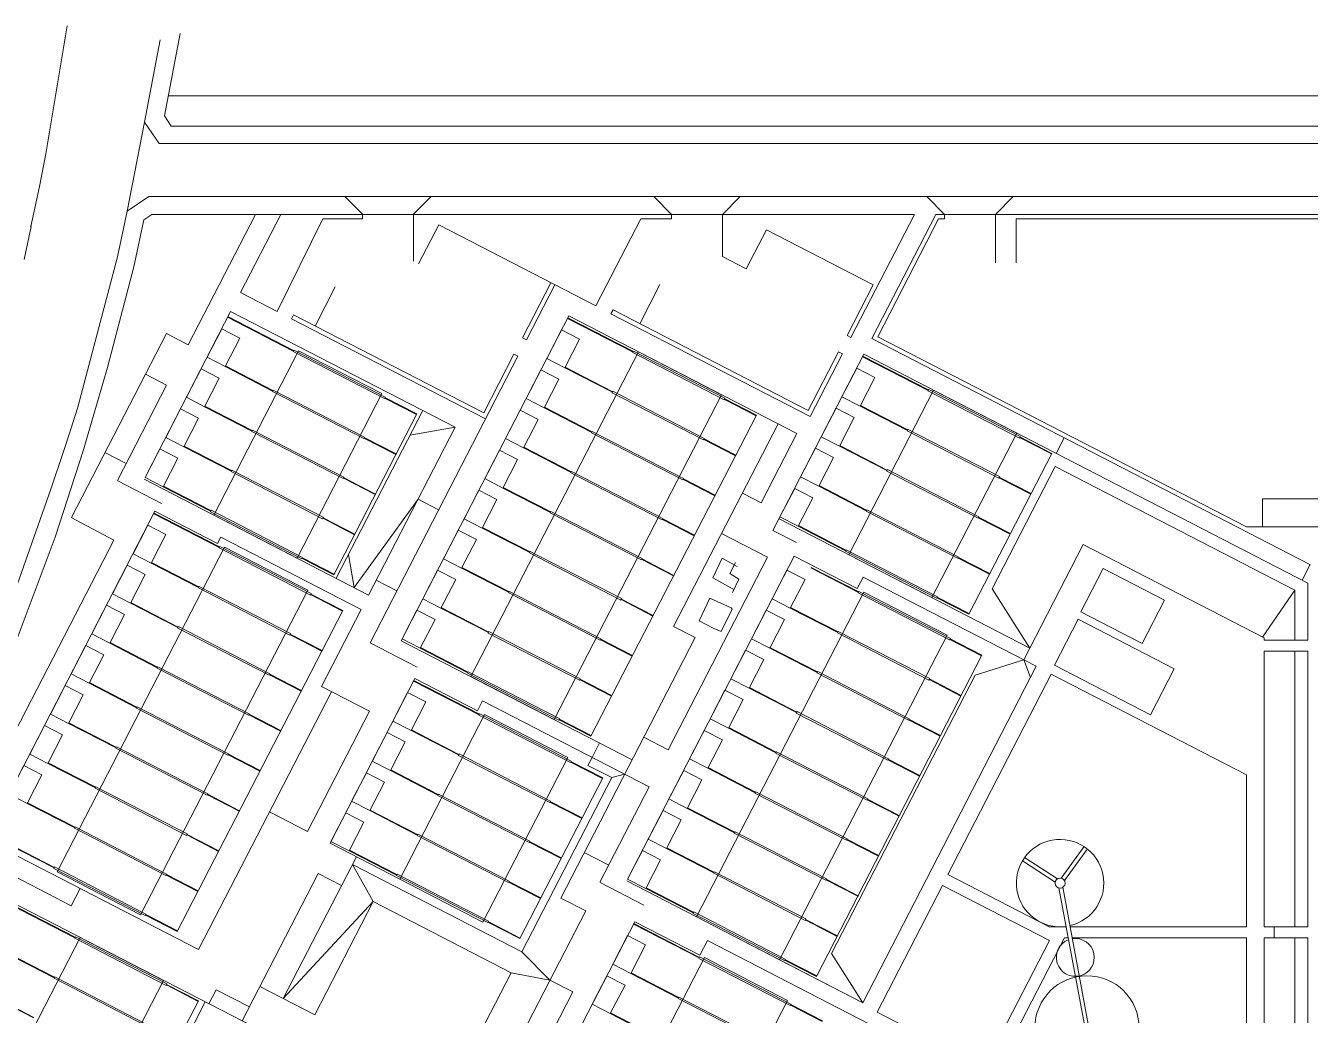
# Model space of a CAD drawing. Header units: millimetres. Extents: x -17350 to 3652, y -2474 to 12378.
# Drawn here: x -16449 to -15528, y -207 to 502 of the extents above; entities that cross this region are included whole.
import ezdxf

# ---------------------------------------------------------------- set-up
doc = ezdxf.new("R2010")
doc.units = ezdxf.units.MM
doc.layers.add('HOVED', color=40, linetype='Continuous', lineweight=9)

msp = doc.modelspace()

# ---------------------------------------------------------------- linework, layer by layer
at = {"layer": 'HOVED'}
for p, q in [((-16419.59, 502.49), (-16434.89, 410.64)), ((-16364.1, 433.38), (-16352.86, 492.32)), ((-16349.93, 437.9), (-16338.69, 496.85)), ((-16347.2, 452.21), (-15050.73, 452.21)), ((-16376.65, 369.53), (-16364.1, 433.38)), ((-16353.72, 417.92), (-16364.1, 433.38)), ((-16344.97, 430.52), (-16349.93, 437.9)), ((-16344.97, 430.52), (-15058.97, 430.52)), ((-16353.72, 417.92), (-15071.57, 417.92)), ((-16434.89, 410.64), (-16439.41, 387.21)), ((-16439.41, 387.21), (-16445.53, 358.4)), ((-16361.15, 379.94), (-16376.65, 369.53)), ((-15238.69, 379.94), (-16361.15, 379.94)), ((-16207.74, 367.24), (-16220.34, 379.84)), ((-16171.39, 367.24), (-16158.79, 379.84)), ((-15986.19, 367.15), (-15998.79, 379.75)), ((-15949.83, 367.15), (-15937.23, 379.75)), ((-15790.46, 367.15), (-15803.06, 379.75)), ((-15754.11, 367.15), (-15741.51, 379.75)), ((-16383.43, 336.86), (-16376.65, 369.53)), ((-16371.82, 329.57), (-16364.7, 363.18)), ((-16358.79, 367.15), (-16364.7, 363.18)), ((-15812.17, 367.15), (-16358.79, 367.15)), ((-16332.76, 273.61), (-16284.54, 367.15)), ((-16295.37, 311.2), (-16266.52, 367.15)), ((-16269.09, 297.65), (-16236.22, 364.09)), ((-16207.74, 364.09), (-16236.22, 364.09)), ((-16207.74, 364.09), (-16207.74, 367.24)), ((-16171.39, 364.09), (-16171.39, 367.24)), ((-16171.39, 333.56), (-16171.39, 367.15)), ((-16167.67, 331.65), (-16153.24, 359.64)), ((-16153.24, 359.64), (-16040.45, 301.5)), ((-16040.45, 301.5), (-16008.23, 364)), ((-15986.19, 364), (-16008.23, 364)), ((-15986.19, 364), (-15986.19, 367.15)), ((-15949.83, 364), (-15949.83, 367.15)), ((-15949.83, 336.91), (-15949.83, 367.15)), ((-15857.62, 278.99), (-15812.17, 367.15)), ((-15842.62, 278.09), (-15796.7, 367.15)), ((-15838.37, 279.45), (-15794.78, 364)), ((-15514.09, 367.15), (-15796.7, 367.15)), ((-15790.46, 364), (-15794.78, 364)), ((-15790.46, 364), (-15790.46, 367.15)), ((-15754.11, 364), (-15754.11, 367.15)), ((-15754.11, 364), (-15754.11, 332.5)), ((-15517.24, 364), (-15739.26, 364)), ((-15739.26, 364), (-15739.26, 332.5)), ((-16450.42, 334.89), (-16445.52, 358.4)), ((-16446.07, 358.67), (-16445.54, 358.41)), ((-15932.83, 328.15), (-15918.23, 356.06)), ((-15841.76, 316.63), (-15918.23, 356.06)), ((-16412, 229), (-16383.43, 336.86)), ((-15932.83, 328.15), (-15949.83, 336.91)), ((-16390.61, 257.42), (-16371.82, 329.57)), ((-16227.33, 315.11), (-16241.7, 287.07)), ((-16093.17, 278.71), (-16072.82, 318.19)), ((-16090.37, 277.27), (-16070.02, 316.74)), ((-15994.58, 316.83), (-16008.94, 288.8)), ((-15860.42, 280.43), (-15841.76, 316.63)), ((-16269.09, 297.65), (-16295.37, 311.2)), ((-16363.76, 178.53), (-16302.39, 297.57)), ((-16302.39, 297.57), (-16141.4, 214.57)), ((-16258.75, 292.32), (-16257.31, 295.12)), ((-16257.31, 295.12), (-16120.95, 224.83)), ((-16029.69, 295.95), (-16028.24, 298.75)), ((-16029.69, 295.95), (-15886.84, 222.3)), ((-16028.24, 298.75), (-15888.2, 226.55)), ((-16304.53, 293.44), (-16257.49, 269.19)), ((-16304.3, 293.89), (-16257.26, 269.64)), ((-16258.75, 292.32), (-16119.6, 220.58)), ((-16180.09, 61.45), (-16060.02, 294.34)), ((-16060.93, 292.57), (-16013.9, 268.32)), ((-16060.7, 293.02), (-16013.67, 268.77)), ((-16060.02, 294.34), (-15896.42, 209.99)), ((-16416.53, 149.76), (-16348.49, 281.74)), ((-16348.49, 281.74), (-16332.76, 273.61)), ((-16090.37, 277.27), (-16093.17, 278.71)), ((-15857.62, 278.99), (-15860.42, 280.43)), ((-15528.13, 115.96), (-15842.62, 278.09)), ((-15573.94, 143.12), (-15838.37, 279.45)), ((-16257.63, 268.91), (-16257.11, 269.92)), ((-16257.63, 268.91), (-16192.12, 235.13)), ((-16257.11, 269.92), (-16191.6, 236.14)), ((-16014.04, 268.04), (-16013.52, 269.05)), ((-16014.04, 268.04), (-15948.52, 234.27)), ((-16013.52, 269.05), (-15948.01, 235.28)), ((-15888.2, 226.55), (-15866.51, 268.62)), ((-15886.84, 222.3), (-15863.71, 267.18)), ((-15863.71, 267.18), (-15866.51, 268.62)), ((-16306.34, 258.02), (-16306.11, 258.46)), ((-16306.34, 258.02), (-16272.3, 240.46)), ((-16306.11, 258.46), (-16272.07, 240.91)), ((-16202.44, 59.9), (-16096.46, 265.45)), ((-16120.95, 224.83), (-16099.26, 266.9)), ((-16096.46, 265.45), (-16099.26, 266.9)), ((-15913.58, 140.45), (-15848.39, 266.9)), ((-15849.3, 265.13), (-15849.07, 265.58)), ((-15849.3, 265.13), (-15802.26, 240.88)), ((-15849.07, 265.58), (-15802.03, 241.33)), ((-15530.05, 102.77), (-15848.39, 266.9)), ((-16408.2, 197.59), (-16390.61, 257.42)), ((-16363.51, 252.59), (-16348.31, 244.76)), ((-16062.75, 257.15), (-16062.52, 257.6)), ((-16062.75, 257.15), (-16028.71, 239.6)), ((-16062.52, 257.6), (-16028.47, 240.05)), ((-16383.63, 176.24), (-16348.31, 244.76)), ((-16272.44, 240.18), (-16271.92, 241.19)), ((-16272.44, 240.18), (-16271.92, 241.19)), ((-16272.44, 240.18), (-16206.93, 206.41)), ((-16271.92, 241.19), (-16206.41, 207.41)), ((-16028.85, 239.32), (-16028.33, 240.33)), ((-16028.85, 239.32), (-16028.33, 240.33)), ((-16028.33, 240.33), (-15962.81, 206.55)), ((-15802.41, 240.6), (-15801.89, 241.61)), ((-15802.41, 240.6), (-15736.89, 206.82)), ((-15801.89, 241.61), (-15736.37, 207.83)), ((-16192.12, 235.13), (-16191.6, 236.14)), ((-16191.97, 235.41), (-16169.18, 223.66)), ((-16191.74, 235.86), (-16168.95, 224.11)), ((-16028.85, 239.32), (-15963.33, 205.54)), ((-15948.52, 234.27), (-15948.01, 235.28)), ((-15948.38, 234.55), (-15925.59, 222.8)), ((-15948.15, 235), (-15925.36, 223.25)), ((-16417.27, 212.52), (-16412, 229)), ((-16321.15, 229.29), (-16320.92, 229.74)), ((-16321.15, 229.29), (-16287.11, 211.74)), ((-16320.92, 229.74), (-16286.88, 212.19)), ((-16168.95, 224.11), (-16228.42, 108.76)), ((-16226.73, 106.22), (-16164.68, 226.57)), ((-16169.18, 223.66), (-16168.95, 224.11)), ((-16077.56, 228.42), (-16077.33, 228.87)), ((-16077.56, 228.42), (-16043.52, 210.87)), ((-16077.33, 228.87), (-16043.28, 211.32)), ((-15925.36, 223.25), (-16044.07, -7.01)), ((-15851.12, 229.71), (-15850.89, 230.16)), ((-15851.12, 229.71), (-15817.07, 212.16)), ((-15850.89, 230.16), (-15816.84, 212.6)), ((-16422.07, 197.85), (-16417.27, 212.52)), ((-16287.25, 211.46), (-16286.73, 212.47)), ((-16287.25, 211.46), (-16286.73, 212.47)), ((-16286.73, 212.47), (-16221.22, 178.69)), ((-16203.45, 94.22), (-16141.4, 214.57)), ((-16141.4, 214.57), (-16173.83, 208.82)), ((-15984.8, 71.59), (-15909.87, 216.93)), ((-15817.22, 211.88), (-15816.7, 212.88)), ((-15817.22, 211.88), (-15816.7, 212.88)), ((-15817.22, 211.88), (-15751.7, 178.1)), ((-15816.7, 212.88), (-15751.18, 179.11)), ((-16287.25, 211.46), (-16221.74, 177.68)), ((-16206.93, 206.41), (-16206.41, 207.41)), ((-16206.93, 206.41), (-16206.41, 207.41)), ((-16206.78, 206.69), (-16183.99, 194.94)), ((-16206.55, 207.13), (-16183.76, 195.39)), ((-16043.66, 210.59), (-16043.14, 211.6)), ((-16043.66, 210.59), (-16043.14, 211.6)), ((-16043.66, 210.59), (-15978.14, 176.82)), ((-16043.14, 211.6), (-15977.62, 177.82)), ((-15963.33, 205.54), (-15962.81, 206.55)), ((-15963.33, 205.54), (-15962.81, 206.55)), ((-15963.19, 205.82), (-15940.4, 194.07)), ((-15962.96, 206.27), (-15940.17, 194.52)), ((-15922.01, 160.35), (-15896.42, 209.99)), ((-15736.89, 206.82), (-15736.37, 207.83)), ((-15736.75, 207.1), (-15713.96, 195.36)), ((-15736.52, 207.55), (-15713.73, 195.8)), ((-15704.73, 207.01), (-15710.5, 195.81)), ((-16431.26, 170.07), (-16422.07, 197.85)), ((-16428.16, 135.6), (-16408.2, 197.59)), ((-16377.23, 188.65), (-16392.49, 196.52)), ((-16335.96, 200.56), (-16335.73, 201.01)), ((-16335.96, 200.56), (-16301.92, 183.01)), ((-16335.73, 201.01), (-16301.69, 183.46)), ((-16183.99, 194.94), (-16183.76, 195.39)), ((-16092.37, 199.7), (-16092.14, 200.15)), ((-16092.37, 199.7), (-16058.33, 182.15)), ((-16092.14, 200.15), (-16058.09, 182.59)), ((-15940.4, 194.07), (-15940.17, 194.52)), ((-15865.93, 200.98), (-15865.7, 201.43)), ((-15865.93, 200.98), (-15831.88, 183.43)), ((-15865.7, 201.43), (-15831.65, 183.88)), ((-15713.73, 195.8), (-15773.2, 80.45)), ((-15713.96, 195.36), (-15713.73, 195.8)), ((-15756.34, 98.72), (-15711.17, 186.33)), ((-15539.41, 97.78), (-15711.17, 186.33)), ((-16352.07, 159.97), (-16383.35, 176.09)), ((-16203.45, 94.22), (-16364.44, 177.22)), ((-16302.06, 182.73), (-16301.54, 183.74)), ((-16302.06, 182.73), (-16301.54, 183.74)), ((-16302.06, 182.73), (-16236.55, 148.95)), ((-16301.54, 183.74), (-16236.03, 149.96)), ((-16221.74, 177.68), (-16221.22, 178.69)), ((-16221.74, 177.68), (-16221.22, 178.69)), ((-16221.59, 177.96), (-16198.8, 166.21)), ((-16221.36, 178.41), (-16198.57, 166.66)), ((-16058.47, 181.87), (-16057.95, 182.87)), ((-16058.47, 181.87), (-16057.95, 182.87)), ((-16058.47, 181.87), (-15992.95, 148.09)), ((-16057.95, 182.87), (-15992.43, 149.1)), ((-15978.14, 176.82), (-15977.62, 177.82)), ((-15978.14, 176.82), (-15977.62, 177.82)), ((-15978, 177.09), (-15955.21, 165.35)), ((-15977.77, 177.54), (-15954.98, 165.79)), ((-15832.03, 183.15), (-15831.51, 184.16)), ((-15832.03, 183.15), (-15831.51, 184.16)), ((-15832.03, 183.15), (-15766.51, 149.37)), ((-15831.51, 184.16), (-15765.99, 150.38)), ((-15751.7, 178.1), (-15751.18, 179.11)), ((-15751.7, 178.1), (-15751.18, 179.11)), ((-15751.56, 178.38), (-15728.77, 166.63)), ((-15751.33, 178.83), (-15728.54, 167.08)), ((-16468.96, 63.59), (-16431.26, 170.07)), ((-16350.77, 171.84), (-16350.54, 172.29)), ((-16350.77, 171.84), (-16316.73, 154.28)), ((-16350.54, 172.29), (-16316.5, 154.73)), ((-16198.8, 166.21), (-16198.57, 166.66)), ((-16107.18, 170.97), (-16106.95, 171.42)), ((-16107.18, 170.97), (-16073.13, 153.42)), ((-16106.95, 171.42), (-16072.9, 153.87)), ((-15955.21, 165.35), (-15954.98, 165.79)), ((-15922.01, 160.35), (-15935.47, 167.28)), ((-15880.74, 172.26), (-15880.51, 172.7)), ((-15880.74, 172.26), (-15846.69, 154.7)), ((-15880.51, 172.7), (-15846.46, 155.15)), ((-15728.77, 166.63), (-15728.54, 167.08)), ((-16213.92, 99.62), (-16168.02, 162.92)), ((-16168.02, 162.92), (-16153.25, 155.31)), ((-15562.46, 163.12), (-15562.48, 143.12)), ((-15517.35, 163.12), (-15562.46, 163.12)), ((-16484.47, -93.6), (-16356.66, 154.31)), ((-16416.65, 149.82), (-16386.22, 133.65)), ((-16357.57, 152.54), (-16310.54, 128.29)), ((-16357.34, 152.99), (-16310.3, 128.74)), ((-16311.85, 131.2), (-16356.66, 154.31)), ((-16316.87, 154), (-16316.35, 155.01)), ((-16316.87, 154), (-16251.36, 120.23)), ((-16316.35, 155.01), (-16250.84, 121.24)), ((-16236.55, 148.95), (-16236.03, 149.96)), ((-16236.55, 148.95), (-16236.03, 149.96)), ((-16236.4, 149.23), (-16213.61, 137.48)), ((-16236.17, 149.68), (-16213.38, 137.93)), ((-16073.28, 153.14), (-16072.76, 154.15)), ((-16073.28, 153.14), (-16007.76, 119.36)), ((-16072.76, 154.15), (-16007.24, 120.37)), ((-15992.95, 148.09), (-15992.43, 149.1)), ((-15992.95, 148.09), (-15992.43, 149.1)), ((-15992.81, 148.37), (-15970.02, 136.62)), ((-15992.58, 148.82), (-15969.79, 137.07)), ((-15729.36, 56.18), (-15909.22, 148.91)), ((-15846.84, 154.42), (-15846.32, 155.43)), ((-15846.84, 154.42), (-15846.32, 155.43)), ((-15846.84, 154.42), (-15781.32, 120.65)), ((-15846.32, 155.43), (-15780.8, 121.65)), ((-15766.51, 149.37), (-15765.99, 150.38)), ((-15766.51, 149.37), (-15765.99, 150.38)), ((-15766.37, 149.65), (-15743.58, 137.9)), ((-15766.14, 150.1), (-15743.35, 138.35)), ((-16121.99, 142.25), (-16121.76, 142.69)), ((-16121.99, 142.25), (-16087.94, 124.69)), ((-16121.76, 142.69), (-16087.71, 125.14)), ((-15950.43, 138.25), (-15917.49, 121.27)), ((-15896.78, 131.79), (-15913.58, 140.45)), ((-15895.55, 143.53), (-15895.32, 143.98)), ((-15895.55, 143.53), (-15861.5, 125.98)), ((-15895.32, 143.98), (-15861.27, 126.42)), ((-15743.58, 137.9), (-15743.35, 138.35)), ((-15517.24, 143.12), (-15573.94, 143.12)), ((-16507.71, -102.01), (-16386.22, 133.65)), ((-16463.42, 42), (-16428.16, 135.6)), ((-16311.85, 131.2), (-16309.48, 135.81)), ((-16310.68, 128.01), (-16310.16, 129.02)), ((-16310.16, 129.02), (-16244.64, 95.24)), ((-16309.48, 135.81), (-16208.77, 83.89)), ((-15970.02, 136.62), (-15969.79, 137.07)), ((-15733.72, 47.72), (-15691.13, 130.34)), ((-15561.41, 63.46), (-15691.13, 130.34)), ((-16310.68, 128.01), (-16245.16, 94.24)), ((-16251.21, 120.51), (-16228.42, 108.76)), ((-16250.98, 120.96), (-16228.19, 109.21)), ((-16213.92, 99.62), (-16217.94, 123.27)), ((-16088.09, 124.41), (-16087.57, 125.42)), ((-16088.09, 124.41), (-16022.57, 90.64)), ((-16087.57, 125.42), (-16022.05, 91.64)), ((-16017.77, -109.5), (-15898.38, 122.08)), ((-16007.76, 119.36), (-16007.24, 120.37)), ((-16007.39, 120.09), (-15984.6, 108.34)), ((-15988.68, -16.82), (-15917.49, 121.27)), ((-15956.63, 106.49), (-15950.03, 120.56)), ((-15950.03, 120.56), (-15939.21, 114.73)), ((-15853.27, 98.82), (-15898.38, 122.08)), ((-15861.65, 125.7), (-15861.13, 126.7)), ((-15861.65, 125.7), (-15796.13, 91.92)), ((-15861.13, 126.7), (-15795.61, 92.93)), ((-15781.32, 120.65), (-15780.8, 121.65)), ((-15781.32, 120.65), (-15780.8, 121.65)), ((-15781.18, 120.93), (-15758.39, 109.18)), ((-15780.95, 121.37), (-15758.15, 109.62)), ((-16359.39, 117.12), (-16359.16, 117.57)), ((-16359.39, 117.12), (-16325.35, 99.57)), ((-16359.16, 117.57), (-16325.11, 100.01)), ((-16136.8, 113.52), (-16136.57, 113.97)), ((-16136.8, 113.52), (-16102.75, 95.97)), ((-16136.57, 113.97), (-16102.52, 96.41)), ((-16007.62, 119.64), (-15984.83, 107.89)), ((-15940.47, 117.56), (-15944.43, 109.58)), ((-15886.3, 113.62), (-15852.25, 96.06)), ((-15886.07, 114.06), (-15852.02, 96.51)), ((-15692.79, 82.11), (-15676.72, 113.28)), ((-15632.74, 90.61), (-15676.72, 113.28)), ((-15528.46, 116.13), (-15534.23, 104.93)), ((-16183.18, 97.25), (-16197.95, 104.87)), ((-15984.83, 107.89), (-15984.6, 108.34)), ((-15941.65, 98.22), (-15956.63, 106.49)), ((-15938.03, 105.58), (-15944.43, 109.58)), ((-15942.68, 96.14), (-15938.03, 105.58)), ((-15853.27, 98.82), (-15848.98, 107.14)), ((-15724.77, 43.11), (-15848.98, 107.14)), ((-15758.39, 109.18), (-15758.15, 109.62)), ((-15530.05, 61.94), (-15530.05, 102.77)), ((-16325.49, 99.29), (-16324.97, 100.29)), ((-16325.49, 99.29), (-16324.97, 100.29)), ((-16325.49, 99.29), (-16259.97, 65.51)), ((-16324.97, 100.29), (-16259.45, 66.52)), ((-16245.16, 94.24), (-16244.64, 95.24)), ((-16245.02, 94.52), (-16222.23, 82.77)), ((-16244.79, 94.96), (-16222, 83.21)), ((-16102.9, 95.69), (-16102.38, 96.69)), ((-16102.9, 95.69), (-16037.38, 61.91)), ((-16102.38, 96.69), (-16036.86, 62.92)), ((-15852.4, 95.78), (-15851.88, 96.79)), ((-15852.4, 95.78), (-15851.88, 96.79)), ((-15852.4, 95.78), (-15786.88, 62.01)), ((-15851.88, 96.79), (-15786.36, 63.01)), ((-15796.13, 91.92), (-15795.61, 92.93)), ((-15795.99, 92.2), (-15773.2, 80.45)), ((-15795.76, 92.65), (-15772.96, 80.9)), ((-15729.36, 56.18), (-15756.34, 98.72)), ((-15539.41, 97.78), (-15562.47, 64.01)), ((-15539.41, 61.94), (-15539.41, 97.78)), ((-16374.2, 88.39), (-16373.97, 88.84)), ((-16374.2, 88.39), (-16340.15, 70.84)), ((-16373.97, 88.84), (-16339.92, 71.29)), ((-16222, 83.21), (-16340.71, -147.04)), ((-16237.28, 28.6), (-16208.77, 83.89)), ((-16222.23, 82.77), (-16222, 83.21)), ((-16151.61, 84.79), (-16151.38, 85.24)), ((-16151.61, 84.79), (-16117.56, 67.24)), ((-16151.38, 85.24), (-16117.33, 67.69)), ((-16022.57, 90.64), (-16022.05, 91.64)), ((-16022.43, 90.92), (-15999.64, 79.17)), ((-16022.2, 91.36), (-15999.41, 79.61)), ((-15966.48, 75.81), (-15958.86, 91.99)), ((-15958.86, 91.99), (-15943.61, 85.04)), ((-15942.81, 83.97), (-15950.71, 68.17)), ((-15943.61, 85.04), (-15942.81, 83.97)), ((-15901.11, 84.89), (-15900.88, 85.34)), ((-15901.11, 84.89), (-15867.06, 67.34)), ((-15900.88, 85.34), (-15866.83, 67.79)), ((-15648.81, 59.44), (-15632.74, 90.61)), ((-15999.64, 79.17), (-15999.41, 79.61)), ((-15956.46, 70.53), (-15966.48, 75.81)), ((-15773.2, 80.45), (-15772.96, 80.9)), ((-15711.82, 43.86), (-15694.79, 76.88)), ((-15625.79, 41.31), (-15694.79, 76.88)), ((-15648.81, 59.44), (-15692.79, 82.11)), ((-16340.3, 70.56), (-16339.78, 71.57)), ((-16340.3, 70.56), (-16339.78, 71.57)), ((-16340.3, 70.56), (-16274.78, 36.78)), ((-16339.78, 71.57), (-16274.26, 37.79)), ((-16259.97, 65.51), (-16259.45, 66.52)), ((-16259.97, 65.51), (-16259.45, 66.52)), ((-16259.83, 65.79), (-16237.04, 54.04)), ((-16259.6, 66.24), (-16236.81, 54.49)), ((-16117.71, 66.96), (-16117.19, 67.97)), ((-16117.71, 66.96), (-16052.19, 33.18)), ((-16117.19, 67.97), (-16051.67, 34.19)), ((-15969.44, 63.67), (-15984.8, 71.59)), ((-15950.71, 68.17), (-15956.46, 70.53)), ((-15867.21, 67.06), (-15866.69, 68.07)), ((-15867.21, 67.06), (-15866.69, 68.07)), ((-15867.21, 67.06), (-15801.69, 33.28)), ((-15866.69, 68.07), (-15801.17, 34.29)), ((-16389.01, 59.67), (-16388.78, 60.11)), ((-16389.01, 59.67), (-16354.96, 42.11)), ((-16388.78, 60.11), (-16354.73, 42.56)), ((-16168.61, 42.46), (-16202.44, 59.9)), ((-16180.09, 61.45), (-16014.58, -23.88)), ((-16166.42, 56.07), (-16132.37, 38.51)), ((-16166.19, 56.51), (-16132.14, 38.96)), ((-16065.7, -123.05), (-15969.44, 63.67)), ((-16037.38, 61.91), (-16036.86, 62.92)), ((-16037.24, 62.19), (-16014.45, 50.44)), ((-16037.01, 62.64), (-16014.22, 50.89)), ((-15915.92, 56.16), (-15915.69, 56.61)), ((-15915.92, 56.16), (-15881.87, 38.61)), ((-15915.69, 56.61), (-15881.64, 39.06)), ((-15786.88, 62.01), (-15786.36, 63.01)), ((-15786.74, 62.29), (-15763.95, 50.54)), ((-15786.51, 62.73), (-15763.72, 50.99)), ((-15561.41, 61.94), (-15561.41, 63.46)), ((-15530.05, 61.94), (-15561.41, 61.94)), ((-16237.04, 54.04), (-16236.81, 54.49)), ((-16014.45, 50.44), (-16014.22, 50.89)), ((-15763.72, 50.99), (-15882.43, -179.27)), ((-15733.72, 47.72), (-15768.62, 36.71)), ((-15763.95, 50.54), (-15763.72, 50.99)), ((-15733.72, 47.72), (-15728.91, 35.07)), ((-15561.41, -143.78), (-15561.41, 54.08)), ((-15530.05, 54.08), (-15561.41, 54.08)), ((-15539.36, -143.78), (-15539.36, 54.08)), ((-15530.05, -143.78), (-15530.05, 54.08)), ((-16355.11, 41.83), (-16354.59, 42.84)), ((-16355.11, 41.83), (-16354.59, 42.84)), ((-16355.11, 41.83), (-16289.59, 8.06)), ((-16354.59, 42.84), (-16289.07, 9.07)), ((-16274.78, 36.78), (-16274.26, 37.79)), ((-16274.78, 36.78), (-16274.26, 37.79)), ((-16274.64, 37.06), (-16251.85, 25.31)), ((-16274.41, 37.51), (-16251.62, 25.76)), ((-16132.52, 38.23), (-16132, 39.24)), ((-16132.52, 38.23), (-16067, 4.46)), ((-16132, 39.24), (-16066.48, 5.47)), ((-15882.02, 38.33), (-15881.5, 39.34)), ((-15882.02, 38.33), (-15881.5, 39.34)), ((-15882.02, 38.33), (-15816.5, 4.55)), ((-15881.5, 39.34), (-15815.98, 5.56)), ((-15724.77, 43.11), (-15849.12, -198.11)), ((-15714, 37.55), (-15788.16, -106.29)), ((-15574.01, -34.62), (-15714, 37.55)), ((-15642.81, 8.29), (-15711.82, 43.86)), ((-15642.81, 8.29), (-15625.79, 41.31)), ((-16403.82, 30.94), (-16403.59, 31.39)), ((-16403.82, 30.94), (-16369.77, 13.39)), ((-16403.59, 31.39), (-16369.54, 13.84)), ((-16202.92, 10.88), (-16237.28, 28.6)), ((-16231.14, -83.73), (-16170.32, 34.26)), ((-16171.23, 32.5), (-16171, 32.94)), ((-16171.23, 32.5), (-16124.19, 8.24)), ((-16171, 32.94), (-16123.96, 8.69)), ((-16125.5, 11.15), (-16170.32, 34.26)), ((-16052.19, 33.18), (-16051.67, 34.19)), ((-16052.05, 33.46), (-16029.26, 21.71)), ((-16051.82, 33.91), (-16029.03, 22.16)), ((-15930.73, 27.44), (-15930.5, 27.89)), ((-15930.5, 27.89), (-15896.45, 10.33)), ((-15768.62, 36.71), (-15871.5, -162.84)), ((-15801.69, 33.28), (-15801.17, 34.29)), ((-15801.69, 33.28), (-15801.17, 34.29)), ((-15801.55, 33.56), (-15778.76, 21.81)), ((-15801.32, 34.01), (-15778.53, 22.26)), ((-16325.39, -159.92), (-16230.11, 24.9)), ((-16251.85, 25.31), (-16251.62, 25.76)), ((-16029.26, 21.71), (-16029.03, 22.16)), ((-15930.73, 27.44), (-15896.68, 9.89)), ((-15778.76, 21.81), (-15778.53, 22.26)), ((-16369.92, 13.11), (-16369.4, 14.12)), ((-16369.92, 13.11), (-16304.4, -20.67)), ((-16369.4, 14.12), (-16303.88, -19.66)), ((-16247.38, -75.35), (-16202.92, 10.88)), ((-16125.5, 11.15), (-16121.81, 18.33)), ((-16121.81, 18.33), (-16002.32, -43.28)), ((-15896.83, 9.61), (-15896.31, 10.61)), ((-15896.83, 9.61), (-15896.31, 10.61)), ((-15896.83, 9.61), (-15831.31, -24.17)), ((-15896.31, 10.61), (-15830.79, -23.16)), ((-16418.63, 2.21), (-16418.4, 2.66)), ((-16418.63, 2.21), (-16384.58, -15.34)), ((-16418.4, 2.66), (-16384.35, -14.89)), ((-16289.59, 8.06), (-16289.07, 9.07)), ((-16289.59, 8.06), (-16289.07, 9.07)), ((-16289.45, 8.34), (-16266.66, -3.41)), ((-16289.22, 8.79), (-16266.43, -2.96)), ((-16124.33, 7.96), (-16123.81, 8.97)), ((-16124.33, 7.96), (-16058.82, -25.81)), ((-16123.81, 8.97), (-16058.3, -24.8)), ((-16067, 4.46), (-16066.48, 5.47)), ((-16066.86, 4.74), (-16044.07, -7.01)), ((-16066.63, 5.19), (-16043.84, -6.56)), ((-15816.5, 4.55), (-15815.98, 5.56)), ((-15816.5, 4.55), (-15815.98, 5.56)), ((-15816.36, 4.83), (-15793.57, -6.91)), ((-15816.13, 5.28), (-15793.34, -6.47)), ((-16266.66, -3.41), (-16266.43, -2.96)), ((-16173.05, -2.93), (-16172.81, -2.48)), ((-16173.05, -2.93), (-16139, -20.48)), ((-16172.81, -2.48), (-16138.77, -20.03)), ((-16006.26, -7.75), (-15988.68, -16.82)), ((-15945.54, -1.29), (-15945.31, -0.84)), ((-15945.54, -1.29), (-15911.49, -18.84)), ((-15945.31, -0.84), (-15911.26, -18.39)), ((-15793.57, -6.91), (-15793.34, -6.47)), ((-16384.73, -15.62), (-16384.21, -14.61)), ((-16384.73, -15.62), (-16319.21, -49.39)), ((-16384.21, -14.61), (-16318.69, -48.39)), ((-16043.21, -22.19), (-16037.89, -11.86)), ((-15911.64, -19.12), (-15911.12, -18.11)), ((-15911.12, -18.11), (-15845.6, -51.89)), ((-16433.44, -26.51), (-16399.39, -44.06)), ((-16433.21, -26.06), (-16399.16, -43.62)), ((-16304.4, -20.67), (-16303.88, -19.66)), ((-16304.26, -20.39), (-16281.47, -32.14)), ((-16304.03, -19.94), (-16281.24, -31.69)), ((-16139.14, -20.76), (-16138.62, -19.75)), ((-16139.14, -20.76), (-16138.62, -19.75)), ((-16139.14, -20.76), (-16073.63, -54.54)), ((-16138.62, -19.75), (-16073.11, -53.53)), ((-16058.82, -25.81), (-16058.3, -24.8)), ((-16058.67, -25.53), (-16035.88, -37.28)), ((-16058.44, -25.08), (-16035.65, -36.83)), ((-16043.21, -22.19), (-16046.18, -27.9)), ((-15911.64, -19.12), (-15846.12, -52.9)), ((-15831.31, -24.17), (-15830.79, -23.16)), ((-15831.31, -24.17), (-15830.79, -23.16)), ((-15831.17, -23.89), (-15808.38, -35.64)), ((-15830.94, -23.44), (-15808.15, -35.19)), ((-16281.47, -32.14), (-16281.24, -31.69)), ((-16187.86, -31.66), (-16187.62, -31.21)), ((-16187.86, -31.66), (-16153.81, -49.21)), ((-16187.62, -31.21), (-16153.58, -48.76)), ((-16035.65, -36.83), (-16095.12, -152.19)), ((-16093.54, -161.55), (-16029.19, -36.73)), ((-16029.19, -36.73), (-16046.18, -27.9)), ((-16035.88, -37.28), (-16035.65, -36.83)), ((-16019.9, -34.21), (-16029.19, -36.73)), ((-15960.35, -30.01), (-15960.12, -29.57)), ((-15960.35, -30.01), (-15926.3, -47.57)), ((-15960.12, -29.57), (-15926.07, -47.12)), ((-15808.38, -35.64), (-15808.15, -35.19)), ((-15574.01, -143.78), (-15574.01, -34.62)), ((-16399.54, -44.34), (-16399.02, -43.34)), ((-16399.54, -44.34), (-16334.02, -78.12)), ((-16399.02, -43.34), (-16333.5, -77.11)), ((-16037.64, -111.79), (-16002.32, -43.28)), ((-16448.25, -55.24), (-16448.02, -54.79)), ((-16448.25, -55.24), (-16414.2, -72.79)), ((-16448.02, -54.79), (-16413.97, -72.34)), ((-16319.21, -49.39), (-16318.69, -48.39)), ((-16319.07, -49.11), (-16296.28, -60.86)), ((-16318.84, -48.67), (-16296.05, -60.42)), ((-16153.95, -49.49), (-16153.43, -48.48)), ((-16153.95, -49.49), (-16153.43, -48.48)), ((-16153.95, -49.49), (-16088.44, -83.26)), ((-16153.43, -48.48), (-16087.92, -82.26)), ((-16073.63, -54.54), (-16073.11, -53.53)), ((-16073.63, -54.54), (-16073.11, -53.53)), ((-16073.48, -54.26), (-16050.69, -66.01)), ((-16073.25, -53.81), (-16050.46, -65.56)), ((-15926.45, -47.85), (-15925.93, -46.84)), ((-15926.45, -47.85), (-15860.93, -81.62)), ((-15925.93, -46.84), (-15860.41, -80.62)), ((-15846.12, -52.9), (-15845.6, -51.89)), ((-15845.98, -52.62), (-15823.19, -64.37)), ((-15845.75, -52.17), (-15822.96, -63.92)), ((-16296.28, -60.86), (-16296.05, -60.42)), ((-16247.38, -75.35), (-16274.57, -61.34)), ((-16202.66, -60.38), (-16202.43, -59.93)), ((-16202.66, -60.38), (-16168.62, -77.93)), ((-16202.43, -59.93), (-16168.39, -77.49)), ((-15975.16, -58.74), (-15974.93, -58.29)), ((-15975.16, -58.74), (-15941.11, -76.29)), ((-15974.93, -58.29), (-15940.88, -75.85)), ((-15823.19, -64.37), (-15822.96, -63.92)), ((-16414.35, -73.07), (-16413.83, -72.06)), ((-16414.35, -73.07), (-16348.83, -106.85)), ((-16413.83, -72.06), (-16348.31, -105.84)), ((-16050.69, -66.01), (-16050.46, -65.56)), ((-16514.39, -78.18), (-16416.68, -128.55)), ((-16478.08, -81.2), (-16325.39, -159.92)), ((-16334.02, -78.12), (-16333.5, -77.11)), ((-16333.88, -77.84), (-16311.09, -89.59)), ((-16333.65, -77.39), (-16310.86, -89.14)), ((-16168.76, -78.21), (-16168.24, -77.21)), ((-16168.76, -78.21), (-16168.24, -77.21)), ((-16168.76, -78.21), (-16103.25, -111.99)), ((-16168.24, -77.21), (-16102.73, -110.98)), ((-16088.44, -83.26), (-16087.92, -82.26)), ((-16088.44, -83.26), (-16087.92, -82.26)), ((-16088.06, -82.54), (-16065.27, -94.29)), ((-15941.26, -76.57), (-15940.74, -75.57)), ((-15941.26, -76.57), (-15875.74, -110.35)), ((-15940.74, -75.57), (-15875.22, -109.34)), ((-15860.93, -81.62), (-15860.41, -80.62)), ((-15860.79, -81.34), (-15838, -93.09)), ((-15860.56, -80.9), (-15837.77, -92.65)), ((-16463.06, -83.96), (-16429.01, -101.52)), ((-16462.83, -83.52), (-16428.78, -101.07)), ((-16311.09, -89.59), (-16310.86, -89.14)), ((-16181.2, -109.48), (-16231.14, -83.73)), ((-16217.47, -89.11), (-16217.24, -88.66)), ((-16217.47, -89.11), (-16183.43, -106.66)), ((-16217.24, -88.66), (-16183.2, -106.21)), ((-16088.29, -82.98), (-16065.5, -94.73)), ((-16031.24, -99.38), (-16048.82, -90.31)), ((-15989.97, -87.47), (-15989.74, -87.02)), ((-15989.97, -87.47), (-15955.92, -105.02)), ((-15989.74, -87.02), (-15955.69, -104.57)), ((-15706.94, -108.84), (-15690.47, -86.12)), ((-15704.59, -110.54), (-15688.13, -87.82)), ((-15539.3, -90.98), (-15539.3, -90.45)), ((-16429.16, -101.8), (-16428.64, -100.79)), ((-16428.64, -100.79), (-16363.12, -134.57)), ((-16264.65, -195.19), (-16212.21, -93.49)), ((-16215.02, -98.93), (-16093.54, -161.55)), ((-16200.17, -125.63), (-16215.02, -98.93)), ((-16065.5, -94.73), (-16065.27, -94.29)), ((-15838, -93.09), (-15837.77, -92.65)), ((-15711.2, -111.77), (-15734.73, -96.47)), ((-15709.62, -109.34), (-15733.14, -94.04)), ((-16429.16, -101.8), (-16363.64, -135.57)), ((-16348.83, -106.85), (-16348.31, -105.84)), ((-16348.69, -106.57), (-16325.9, -118.32)), ((-16348.46, -106.12), (-16325.67, -117.87)), ((-16294.09, -211.22), (-16239.58, -105.5)), ((-16222.98, -114.06), (-16239.58, -105.5)), ((-16183.57, -106.94), (-16183.05, -105.93)), ((-16183.57, -106.94), (-16118.06, -140.72)), ((-16183.05, -105.93), (-16117.54, -139.71)), ((-15956.07, -105.3), (-15955.55, -104.29)), ((-15956.07, -105.3), (-15890.55, -139.08)), ((-15955.55, -104.29), (-15890.03, -138.07)), ((-15875.74, -110.35), (-15875.22, -109.34)), ((-15875.6, -110.07), (-15852.81, -121.82)), ((-15875.37, -109.62), (-15852.58, -121.37)), ((-15715.44, -143.78), (-15788.16, -106.29)), ((-16416.68, -128.55), (-16410.29, -116.15)), ((-16325.9, -118.32), (-16325.67, -117.87)), ((-16103.25, -111.99), (-16102.73, -110.98)), ((-16103.25, -111.99), (-16102.73, -110.98)), ((-16103.1, -111.71), (-16080.31, -123.46)), ((-16102.87, -111.26), (-16080.08, -123.01)), ((-16006.08, -128.06), (-16037.35, -111.94)), ((-15849.12, -198.11), (-16018.45, -110.81)), ((-16004.78, -116.19), (-16004.55, -115.75)), ((-16004.78, -116.19), (-15970.73, -133.75)), ((-16004.55, -115.75), (-15970.5, -133.3)), ((-15792.11, -113.96), (-15838.94, -204.8)), ((-15715.34, -153.54), (-15792.11, -113.96)), ((-15708.54, -115.8), (-15690.3, -214.05)), ((-15705.76, -115.35), (-15687.54, -213.53)), ((-16461.04, -127.38), (-16414, -151.63)), ((-16460.81, -126.93), (-16413.77, -151.18)), ((-16460.13, -125.62), (-16277.36, -219.84)), ((-16264.65, -195.19), (-16200.17, -125.63)), ((-16242.04, -206.85), (-16200.17, -125.63)), ((-16200.17, -125.63), (-16101.3, -176.6)), ((-16080.31, -123.46), (-16080.08, -123.01)), ((-16047.83, -132.26), (-16065.7, -123.05)), ((-15852.81, -121.82), (-15852.58, -121.37)), ((-16363.64, -135.57), (-16363.12, -134.57)), ((-16363.5, -135.29), (-16340.71, -147.04)), ((-16363.27, -134.85), (-16340.48, -146.59)), ((-16127.19, -286.2), (-16047.83, -132.26)), ((-15970.88, -134.03), (-15970.36, -133.02)), ((-15970.88, -134.03), (-15905.36, -167.8)), ((-15970.36, -133.02), (-15904.84, -166.79)), ((-15890.55, -139.08), (-15890.03, -138.07)), ((-16118.06, -140.72), (-16117.54, -139.71)), ((-16117.91, -140.44), (-16095.12, -152.19)), ((-16117.68, -139.99), (-16094.89, -151.74)), ((-16077.92, -266.59), (-16012.67, -140.02)), ((-16013.58, -141.78), (-15966.54, -166.03)), ((-16013.35, -141.33), (-15966.31, -165.59)), ((-15965.97, -164.09), (-16012.67, -140.02)), ((-15890.41, -138.8), (-15867.62, -150.55)), ((-15890.18, -138.35), (-15867.38, -150.1)), ((-15703.34, -143.78), (-15715.44, -143.78)), ((-15574.01, -143.78), (-15700.49, -143.78)), ((-15530.05, -143.78), (-15561.41, -143.78)), ((-15554.18, -151.64), (-15554.18, -143.78)), ((-16414.15, -151.91), (-16413.63, -150.9)), ((-16414.15, -151.91), (-16348.63, -185.69)), ((-16413.63, -150.9), (-16348.11, -184.68)), ((-15965.97, -164.09), (-15960.55, -153.59)), ((-15837.52, -217.02), (-15960.55, -153.59)), ((-15867.62, -150.55), (-15867.38, -150.1)), ((-15715.34, -153.54), (-15762.17, -244.38)), ((-15704.57, -151.64), (-15759.11, -257.44)), ((-15701.88, -151.64), (-15704.57, -151.64)), ((-15574.01, -151.64), (-15699.03, -151.64)), ((-15574.01, -367.32), (-15574.01, -151.64)), ((-15561.41, -360.84), (-15561.41, -151.64)), ((-15530.05, -151.64), (-15561.41, -151.64)), ((-15539.36, -360.84), (-15539.36, -151.64)), ((-15530.05, -360.84), (-15530.05, -151.64)), ((-16462.86, -162.8), (-16428.81, -180.36)), ((-16462.63, -162.36), (-16428.58, -179.91)), ((-16073.45, -181.96), (-16093.54, -161.55)), ((-15966.16, -165.31), (-15900.65, -199.08)), ((-15849.12, -198.11), (-15871.5, -162.84)), ((-15966.68, -166.31), (-15901.17, -200.09)), ((-15908.81, -167.34), (-15849.12, -198.11)), ((-15905.36, -167.8), (-15904.84, -166.79)), ((-15905.22, -167.52), (-15882.43, -179.27)), ((-15904.99, -167.07), (-15882.19, -178.82)), ((-16428.96, -180.64), (-16428.44, -179.63)), ((-16428.96, -180.64), (-16428.44, -179.63)), ((-16428.96, -180.64), (-16363.44, -214.41)), ((-16428.44, -179.63), (-16362.92, -213.4)), ((-16101.3, -176.6), (-16151.58, -274.13)), ((-16101.3, -176.6), (-16073.45, -181.96)), ((-16056.99, -190.44), (-16073.45, -181.96)), ((-16015.39, -177.21), (-15981.35, -194.76)), ((-16015.16, -176.76), (-15981.12, -194.31)), ((-16477.67, -191.53), (-16443.62, -209.08)), ((-16477.44, -191.08), (-16443.39, -208.63)), ((-16348.63, -185.69), (-16348.11, -184.68)), ((-16348.49, -185.41), (-16325.7, -197.16)), ((-16348.26, -184.96), (-16325.47, -196.71)), ((-16332.52, -193.7), (-16332.29, -193.26)), ((-16317.97, -198.91), (-16312.74, -188.77)), ((-16312.74, -188.77), (-16288.86, -201.08)), ((-16281.38, -186.56), (-16242.04, -206.85)), ((-16092.4, -259.13), (-16056.99, -190.44)), ((-16325.47, -196.71), (-16444.17, -426.96)), ((-16430.21, -410.2), (-16320.58, -197.56)), ((-15981.49, -195.04), (-15980.97, -194.03)), ((-15981.49, -195.04), (-15980.97, -194.03)), ((-15981.49, -195.04), (-15915.98, -228.82)), ((-15980.97, -194.03), (-15915.46, -227.81)), ((-15901.17, -200.09), (-15900.65, -199.08)), ((-15901.02, -199.81), (-15878.23, -211.56)), ((-15900.79, -199.36), (-15878, -211.11)), ((-16030.2, -205.93), (-16029.97, -205.49)), ((-16030.2, -205.93), (-15996.16, -223.49)), ((-16029.97, -205.49), (-15995.93, -223.04)), ((-15762.17, -244.38), (-15838.94, -204.8))]:
    msp.add_line(p, q, dxfattribs=at)
for points in [[(-16295.78, 278.51), (-16306.34, 258.02), (-16319.34, 264.71), (-16308.77, 285.21), (-16295.78, 278.51)], [(-16052.19, 277.64), (-16062.75, 257.15), (-16075.74, 263.85), (-16065.18, 284.34), (-16052.19, 277.64)], [(-16310.59, 249.78), (-16321.15, 229.29), (-16334.14, 235.99), (-16323.58, 256.48), (-16310.59, 249.78)], [(-16067, 248.92), (-16077.56, 228.42), (-16090.55, 235.12), (-16079.99, 255.62), (-16067, 248.92)], [(-15840.55, 250.2), (-15851.12, 229.71), (-15864.11, 236.41), (-15853.54, 256.9), (-15840.55, 250.2)], [(-15840.55, 250.2), (-15851.12, 229.71), (-15864.11, 236.41), (-15853.54, 256.9), (-15840.55, 250.2)], [(-16325.4, 221.06), (-16335.96, 200.56), (-16348.95, 207.26), (-16338.39, 227.76), (-16325.4, 221.06)], [(-16081.8, 220.19), (-16092.37, 199.7), (-16105.36, 206.4), (-16094.8, 226.89), (-16081.8, 220.19)], [(-15855.36, 221.48), (-15865.93, 200.98), (-15878.92, 207.68), (-15868.35, 228.17), (-15855.36, 221.48)], [(-16340.21, 192.33), (-16350.77, 171.84), (-16363.76, 178.53), (-16353.2, 199.03), (-16340.21, 192.33)], [(-16096.61, 191.47), (-16107.18, 170.97), (-16120.17, 177.67), (-16109.61, 198.16), (-16096.61, 191.47)], [(-15870.17, 192.75), (-15880.74, 172.26), (-15893.73, 178.95), (-15883.16, 199.45), (-15870.17, 192.75)], [(-16111.42, 162.74), (-16121.99, 142.25), (-16134.98, 148.94), (-16124.42, 169.44), (-16111.42, 162.74)], [(-15884.98, 164.02), (-15895.55, 143.53), (-15908.54, 150.23), (-15897.97, 170.72), (-15884.98, 164.02)], [(-16348.82, 137.61), (-16359.39, 117.12), (-16372.38, 123.82), (-16361.82, 144.31), (-16348.82, 137.61)], [(-16126.23, 134.01), (-16136.8, 113.52), (-16149.79, 120.22), (-16139.23, 140.71), (-16126.23, 134.01)], [(-16363.63, 108.89), (-16374.2, 88.39), (-16387.19, 95.09), (-16376.63, 115.58), (-16363.63, 108.89)], [(-16141.04, 105.29), (-16151.61, 84.79), (-16164.6, 91.49), (-16154.03, 111.99), (-16141.04, 105.29)], [(-15890.54, 105.38), (-15901.11, 84.89), (-15914.1, 91.59), (-15903.53, 112.08), (-15890.54, 105.38)], [(-16378.44, 80.16), (-16389.01, 59.67), (-16402, 66.36), (-16391.44, 86.86), (-16378.44, 80.16)], [(-16155.85, 76.56), (-16166.42, 56.07), (-16179.41, 62.76), (-16168.84, 83.26), (-16155.85, 76.56)], [(-15905.35, 76.66), (-15915.92, 56.16), (-15928.91, 62.86), (-15918.34, 83.36), (-15905.35, 76.66)], [(-16393.25, 51.43), (-16403.82, 30.94), (-16416.81, 37.64), (-16406.25, 58.13), (-16393.25, 51.43)], [(-15920.16, 47.93), (-15930.73, 27.44), (-15943.72, 34.13), (-15933.15, 54.63), (-15920.16, 47.93)], [(-16408.06, 22.71), (-16418.63, 2.21), (-16431.62, 8.91), (-16421.05, 29.41), (-16408.06, 22.71)], [(-16162.48, 17.57), (-16173.05, -2.93), (-16186.04, 3.77), (-16175.47, 24.26), (-16162.48, 17.57)], [(-16162.48, 17.57), (-16173.05, -2.93), (-16186.04, 3.77), (-16175.47, 24.26), (-16162.48, 17.57)], [(-15934.97, 19.21), (-15945.54, -1.29), (-15958.53, 5.41), (-15947.96, 25.9), (-15934.97, 19.21)], [(-16422.87, -6.02), (-16433.44, -26.51), (-16446.43, -19.81), (-16435.86, 0.68), (-16422.87, -6.02)], [(-16177.29, -11.16), (-16187.86, -31.66), (-16200.85, -24.96), (-16190.28, -4.46), (-16177.29, -11.16)], [(-15949.78, -9.52), (-15960.35, -30.01), (-15973.34, -23.32), (-15962.77, -2.82), (-15949.78, -9.52)], [(-16437.68, -34.74), (-16448.25, -55.24), (-16461.24, -48.54), (-16450.67, -28.05), (-16437.68, -34.74)], [(-16192.1, -39.89), (-16202.66, -60.38), (-16215.66, -53.68), (-16205.09, -33.19), (-16192.1, -39.89)], [(-15964.59, -38.25), (-15975.16, -58.74), (-15988.15, -52.04), (-15977.58, -31.55), (-15964.59, -38.25)], [(-16206.91, -68.61), (-16217.47, -89.11), (-16230.47, -82.41), (-16219.9, -61.92), (-16206.91, -68.61)], [(-15979.4, -66.97), (-15989.97, -87.47), (-16002.96, -80.77), (-15992.39, -60.27), (-15979.4, -66.97)], [(-15994.21, -95.7), (-16004.78, -116.19), (-16017.77, -109.5), (-16007.2, -89), (-15994.21, -95.7)], [(-16004.83, -156.71), (-16015.39, -177.21), (-16028.39, -170.51), (-16017.82, -150.02), (-16004.83, -156.71)], [(-16019.64, -185.44), (-16030.2, -205.93), (-16043.2, -199.24), (-16032.63, -178.74), (-16019.64, -185.44)]]:
    msp.add_lwpolyline(points, dxfattribs=at)
for points in [[(-16193.98, 238.68), (-16254.8, 120.69), (-16314.49, 151.47), (-16253.67, 269.45)], [(-15950.38, 237.81), (-16070.45, 4.92), (-16130.14, 35.7), (-16010.07, 268.59)], [(-15738.75, 210.37), (-15799.58, 92.39), (-15859.27, 123.16), (-15798.44, 241.14)], [(-16247.02, 97.78), (-16367.09, -135.11), (-16426.78, -104.33), (-16306.71, 128.55)], [(-15788.74, 65.55), (-15908.81, -167.34), (-15968.5, -136.56), (-15848.43, 96.33)], [(-16060.68, -22.27), (-16121.5, -140.25), (-16181.2, -109.48), (-16120.37, 8.51)], [(-16350.49, -182.14), (-16470.55, -415.03), (-16530.25, -384.26), (-16410.18, -151.37)], [(-15903.03, -196.55), (-15963.85, -314.53), (-16023.54, -283.76), (-15962.72, -165.77)]]:
    msp.add_lwpolyline(points, close=True, dxfattribs=at)
for centre, radius in [((-15707.68, -112.34), 3.57), ((-15688.42, -216.09), 37.31)]:
    msp.add_circle(centre, radius, dxfattribs=at)
for centre, radius, start, end in [((-15707.68, -112.34), 31.32, 282.95502, 277.81553), ((-15696.79, -165.62), 13.6, 110.90779, 99.01554)]:
    msp.add_arc(centre, radius, start, end, dxfattribs=at)

doc.saveas('drawing.dxf')
